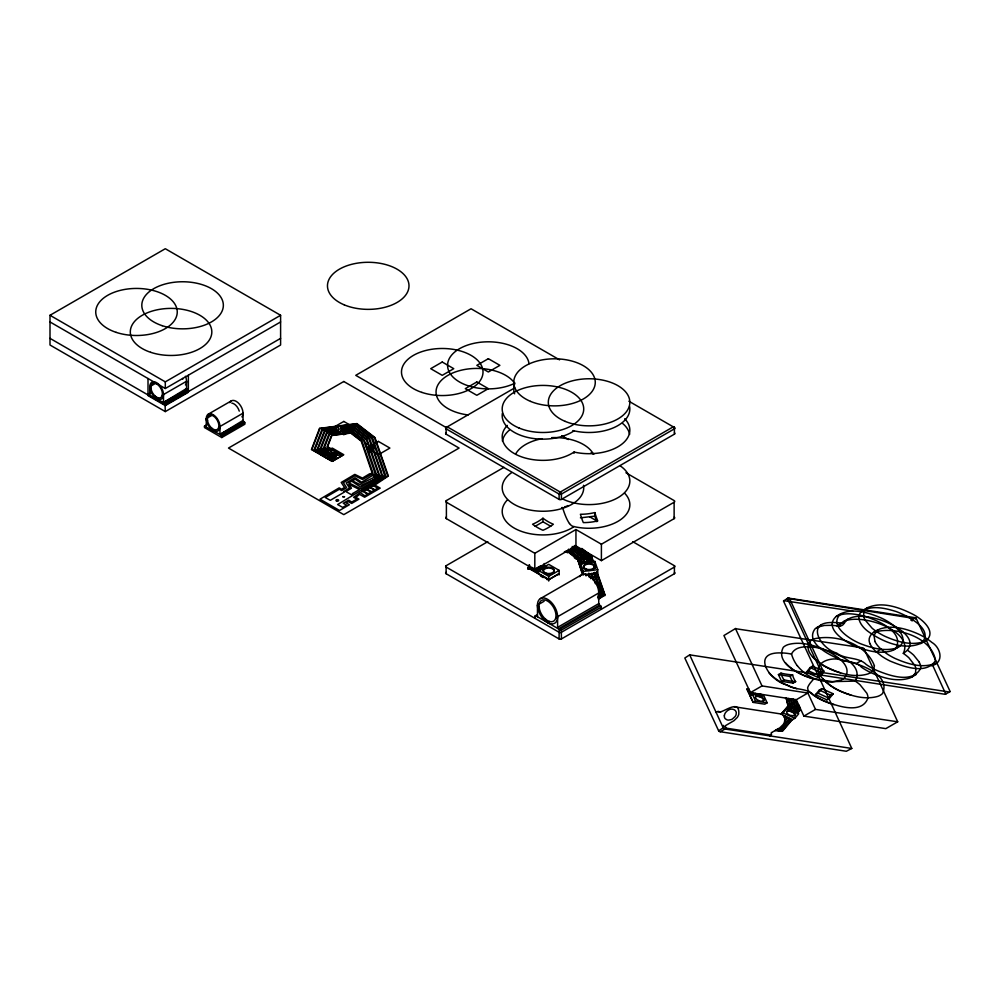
<?xml version="1.0" encoding="UTF-8"?>
<svg xmlns="http://www.w3.org/2000/svg" width="1000" height="1000" viewBox="0 0 1000 1000"><rect width="100%" height="100%" fill="white"/><g stroke="black" fill="none" stroke-linecap="round" stroke-linejoin="round"><path stroke-width="1.5" d="M204.475 426.125L221.25 435.15L221.775 437.537L204.475 427.55L204.475 426.125L207.037 424.65M534.812 618.263L535.425 615.588L559.113 629.225L559.113 638.95A1.625 0.938 0 0 0 561.413 638.95L674.412 573.713L674.412 565.725L632.712 541.65M537.463 615.837L536.625 616.237M920.662 668.337C912.125 684.488 887.712 675.062 874.65 669.488A70.263 40.562 0 0 1 866.263 664.538C858.475 656.562 845.375 659.875 836.538 652.975C820.913 648.7 805.025 622.375 831.875 622.513A30.15 17.4 0 0 1 841.488 623.175M527.925 569.212L529 565.062M529.725 565.5L528.35 569.113L529.263 565.375M528.462 567.8L529.538 564.975M544.225 564.825L543.562 566.575L544.225 563.488M844.175 623.612C854.45 601.6 933.288 634.688 903.3 653.375A65.713 37.938 0 0 1 908.938 657.837L914.875 665.5A34.15 19.712 0 0 1 915.812 668.25L915.588 672.675L912.812 676.338A13.65 7.887 0 0 1 909.737 678.05C896.475 682.312 882.1 677.8 869.938 672.2A70.263 40.562 0 0 1 861.55 667.262C855.725 660.362 845.625 663.088 838.3 658.625C828.1 654.45 804.887 642.325 815.062 628.825A13.65 7.887 0 0 1 818.037 627.05L824.362 625.45L832.025 625.312A34.15 19.712 0 0 1 836.8 625.85C844.575 627.85 846.888 618.9 836.8 625.85M813.062 666.287A58.513 33.775 0 0 0 819.325 669.237C827.5 669.438 821.575 675.238 817.913 677.375L806.45 672.262L813.037 666.275M790.788 706.912L788.612 709.112L790.788 706.912L788.863 698.575M815.5 694.65L818.012 693.2L821.838 688.612L833.238 693.812L829.412 698.4L826.888 699.85L815.5 694.65L819.325 690.062L821.95 688.675M794.8 715.713L793.763 713.138A9.188 5.3 0 0 0 791.025 711.663C788.913 710.212 784.538 711.65 787.887 714.062A9.375 5.412 0 0 0 790.075 715.312L794.562 715.875A1.863 1.075 0 0 0 795.25 715.525L795.575 714.375L794.35 712.8A9.375 5.412 0 0 0 792.163 711.538L787.675 710.975A1.863 1.075 0 0 0 786.988 711.325M792.975 711.112L795.588 708.538L793.438 699.275M793.4 711.15L795.588 708.538M806.45 672.262L810.037 667.575L812.7 666.087M817.913 677.375L821.5 672.675L824.287 671.075M792.825 710.888L794.925 708.275L792.85 699.188M795 711.888L797.275 709.1L795.163 699.55M795.75 712.375L798.175 709.463L795.925 699.663M786.087 698.138L788.462 706.15L781.3 714.2M788.462 706.15L785.675 709.488M788.263 708.95L790.05 706.737M789.062 709.325L790.725 710.088L793.012 707.913M792.075 708.462L790.738 710.088M797.262 713.062L799.837 709.975L798.637 704.775M779.663 729.812L789.675 718.375M781.137 714.137L787.962 705.938L786.3 698.425L785.462 698.05M781.375 714.225L784.975 709.887L787.337 708.538L798.725 713.737L794.9 718.325L792.55 719.688L781 714.087A4.85 2.8 0 0 0 779.825 713.8L734.137 706.737M781.513 714.275L787.337 708.538M790.438 709.788L792.6 707.513L790.575 698.838M795.375 712.2L798.175 709.463M797.6 713.213L800.2 710.088L799.388 706.413M826.888 699.85L830.713 695.263L833.238 693.812M784.538 717.45L785.4 716.425M784.675 717.862L785.75 716.575M780.5 729.938L790.05 718.55M790.4 718.7L780.925 730L777.075 729.425M782.013 731.225L791.988 719.425M792.288 719.562L782.475 731.263L774.987 730.625M784.5 717.337L785.312 716.375M784.775 720.812L787.638 717.438M784.587 721.587L787.987 717.6M787.412 598.438L783.5 601.05L817.375 673.988A2.587 1.5 0 0 0 818.55 674.7L945 694.287L949.525 692.025L822.438 672.562A2.587 1.5 0 0 1 821.213 671.875L787.412 598.438A1.625 0.938 0 0 1 788.525 598.162M855.275 681.112C865.638 661.9 828.925 650.15 815.775 647.438C807.688 646.488 795.713 645.35 791.462 654.062C790.575 653.888 789.675 653.725 788.775 653.587A31.55 18.212 0 0 0 780.85 652.913C750.238 651.963 769.638 681.225 787.013 684.963C795.125 690.612 806.737 687.537 813.538 694.987A70.263 40.562 0 0 0 821.925 699.925C834.237 705.113 861.9 715.788 868 697.812A31.55 18.212 0 0 0 866.838 693.238L860.075 684.8A66.45 38.363 0 0 0 855.275 681.112L832.013 681.625L814.325 678.662M903.3 653.375C914.488 630.675 861.1 612.825 843.875 621.462M755.662 696.475L755.337 697.675L756.762 699.388A9.475 5.475 0 0 0 758.363 700.312C760.6 702.375 766.975 700.713 762.775 697.763A9.475 5.475 0 0 0 761.175 696.838L757.837 695.987L755.662 696.475A3.225 1.863 0 0 1 757.987 696.438L760.588 697.188A9.475 5.475 0 0 1 762.188 698.1L763.538 699.587M808.75 670.938L818.075 675.138A2.587 1.5 0 0 0 816.888 674.375L689.688 654.862L723.4 728.238A2.587 1.5 0 0 0 724.587 728.95L851.787 748.462L818.112 675.163L820.387 675.95M897.7 721.8L863.913 648.525A3.337 1.925 0 0 0 862.613 647.812L735.537 628.7L762.013 685.925L807.887 693.025L815.5 709.412L897.7 721.8L885.812 728.637L803.888 716.112L796.287 699.725L750.4 692.625L723.925 635.525L735.75 628.4M945.825 694.163L932.575 665.037M915.962 618.75L787.562 598.375M598.362 599.138L604.812 594.35L597.15 572.275M878.312 629.788C872.4 631.65 866.538 637.85 870.275 644.175M920.925 643.538C935.925 629.75 906.475 615.212 895.925 611.462C885.625 608.3 873.525 605.325 863.275 610.25A13.825 7.975 0 0 0 861.225 611.763C855.088 618 862.237 627.013 867.5 631C883.312 642.625 907.362 652.6 925.638 640.825M624.712 418.738A40.763 23.537 0 0 1 619.7 445.7A40.763 23.537 0 0 1 574.05 452.038L571.775 453.462A40.763 23.537 0 0 1 518.413 455.613A40.763 23.537 0 0 1 507.312 425.4M624.725 493.312A40.763 23.537 0 0 1 619.712 520.275A40.763 23.537 0 0 1 574.062 526.613L571.788 528.038A40.763 23.537 0 0 1 518.425 530.188A40.763 23.537 0 0 1 507.325 499.975M836.287 616.4C822.275 628.562 847.638 643.787 858 647.25C868.413 651.125 880.138 654.038 891.175 650.913A13.75 7.938 0 0 0 896.038 648.125C904.25 631.487 878.062 620.788 865.675 616.562C856.275 614.087 845.438 611.875 836.287 616.4C849.875 606.487 868.275 612.375 882.05 618.375A70.325 40.6 0 0 1 890.45 623.225C897 627.612 907.613 637.163 900.738 645.413A13.75 7.938 0 0 1 895.875 648.2C884.85 651.325 873.125 648.4 862.7 644.525C852.337 641.062 826.975 625.85 840.987 613.688M870.212 644.188A49.988 28.863 0 0 0 876.4 651.925L881.538 656.075A70.275 40.575 0 0 0 890.2 661.1C903.05 666.3 925.925 675.337 935.5 660.612C932.075 636.613 894.112 625.462 873.6 632.513M931.25 665.8C944.625 662.913 940.875 647.625 931.812 642.387A66.963 38.663 0 0 0 927.7 639.288A70.237 40.55 0 0 0 918.962 634.288C907.025 628.975 893.025 624.738 880.113 628.913A13.65 7.887 0 0 0 877.05 630.638L873.975 635.4L874.987 641.462M573.488 502.537L572.362 503.237M541.962 569.925L541.962 568.587L543.462 567.712L540.163 565.825L540.163 567.163M598.55 595.163L601.05 593.7L594.025 573.188M598.325 596.15L602.175 593.888L594.75 572.513M598.2 597.875L604.338 594.275L596.538 571.613M599.425 598.488L603.112 596.325M50 315.287L165.3 248.725L280.6 315.287L280.6 345.012L165.3 411.587L50 345.012L50 315.287L165.3 381.863L280.6 315.287M149.812 394.562L149.812 386.662L156.213 382.962M150.575 392.713L148.012 394.188L165.037 403.475L165.3 411.587M50 321.95L165.3 388.512L280.6 321.95M157.938 397.775L156.65 398.512L155.375 396.3M162.262 395.275L186.562 381.25L186.562 389.15L188.363 390.863L165.3 404.175M164.725 403.175L187.787 389.862M165.3 404.888L188.363 391.575L185.7 390.037M280.6 338.363L165.3 404.925L50 338.363M208.287 414.175L231.35 400.863M206.287 426.5L206.287 418.6L212.688 414.9M214.412 429.712L213.125 430.45L211.838 428.237M218.738 427.212L243.025 413.188L243.025 421.087L244.662 422.238L244.838 424.225L221.775 437.537M221.2 435.112L244.25 421.8M221.775 436.112L244.838 422.8M514.712 387.9L446.112 427.512L446.112 434.162L559.113 499.4A1.625 0.938 0 0 0 561.413 499.4L674.412 434.162L674.412 427.512A1.625 0.938 -60 0 0 673.25 426.838L560.262 492.075A1.625 0.938 -60 0 0 559.113 494.075L559.113 499.4M674.25 517.062A2.037 1.175 0 0 1 674.125 518.65L601.4 560.638L575.95 545.95L534.812 569.7L446.4 518.65L446.4 500.575L503.95 467.35M628.862 401.213L674.412 427.512A1.625 0.938 0 0 1 674.412 428.837L561.413 494.075A1.625 0.938 0 0 1 559.113 494.075L446.112 428.837A1.625 0.938 0 0 1 446.112 427.512A1.625 0.938 60 0 1 447.262 426.838L560.262 492.075A1.625 0.938 60 0 1 561.413 494.075L561.413 499.4M559.113 638.95L446.112 573.713L446.112 565.725L487.812 541.65M535.163 526.3L542.962 521.8L550.775 526.3M446.4 500.575A2.037 1.175 0 0 0 446.4 502.238L534.812 553.288L575.95 529.538L601.4 544.225L674.125 502.238A2.037 1.175 0 0 0 674.125 500.575L625.938 472.762M559.05 574.975L559.05 573.65L548.725 579.7L538.325 573.688L538.325 570.363L548.725 564.35L559.138 570.363L559.138 573.688L548.725 579.7L527.925 567.875M538.325 570.363L548.725 576.375L559.138 570.363M540.413 598.587L581.55 574.837M537.463 616.725L537.463 605.1L544.1 601.275M534.812 616.175L537.463 614.65M549.425 621.45L547.537 622.537L545.65 619.275M555.788 617.775L598.737 592.975L598.737 604.6L601.15 606.287L601.4 609.2M600.55 605.65L559.45 629.375L560.812 629.938M561.413 638.95L561.325 630.163L601.4 607.112M689.688 654.862L684.825 658.012L718.7 730.95A2.587 1.5 0 0 0 719.887 731.663L846.325 751.263L851.787 748.462M787.288 598.913L788.9 598.188M816.587 627.775L821.287 625.062M843.575 621.625L847.962 619.087M863.275 610.25C878.438 599.575 898.725 606.938 913.45 614.575C921.213 618.65 936.475 630.712 926.9 639.975A13.65 7.887 0 0 1 923.825 641.7C910.913 645.875 896.912 641.637 884.987 636.325A70.237 40.55 0 0 1 876.237 631.325A66.963 38.663 0 0 1 872.125 628.225L865 619.888A33.737 19.475 0 0 1 863.575 615.65L863.888 612.238A15.5 8.95 0 0 1 867.913 607.5M746.95 689.338L748.637 688.825M792.6 674.938A47.038 27.15 0 0 0 795.625 681.65L793.15 683.1L781.538 681.3L778.425 674.6L780.95 673.15A47.038 27.15 0 0 0 792.562 674.912M716.062 712.45L717.887 711.475L720.788 711.888M750.4 692.625L762.013 685.925M752.412 694.325L750.062 695.688L753.175 702.387L764.775 704.188L767.138 702.825L764.025 696.125L752.412 694.325L755.525 701.025L767.138 702.825M781.538 681.3L784.062 679.85A47.038 27.15 0 0 0 795.675 681.625M778.425 674.6L790.037 676.4L792.55 674.938M761.1 694.275L760.013 694.6M755.525 701.025L753.175 702.387L746.812 689.062L748.55 688.625M722.663 725.962L723.6 725.413M718.612 730.812L725.288 726.425A1.737 1 0 0 1 725.75 725.487L733.988 720.675L737.262 717.475A24.45 14.112 0 0 0 738.775 714.225C740.113 696.95 721.025 715.15 718.162 711.488M817.288 673.838L821.087 671.737M720.238 731.75L726.425 728.188L771.025 735.088L769.55 735.938M818.913 674.788L822.688 672.613M856.637 663.325L861.338 660.612M876.338 651.95L881.038 649.237L886.25 653.363A70.275 40.575 0 0 0 894.9 658.375C907.4 663.863 922.712 668.938 935.962 663.075M796.287 699.725L807.887 693.025M787.688 706.275L788.375 705.875M893.938 649.688L898.637 646.963M794.4 709.4L795.337 708.863M793.075 711.15L793.75 710.763M799.312 710.6L800.2 710.088M771.612 732.575L779.875 727.775L783.15 724.575A24.45 14.112 0 0 0 784.663 721.325L784.762 718.263L783.213 715.4M803.888 716.112L815.5 709.412M781.888 731.213L775.9 730.1M911.55 677.175L916.263 674.45M783.65 600.612L852.8 611.112M567.875 505.575L566.763 506.05M565.662 506.488L564.562 506.875M749.163 690.062L751.462 694.875M760.487 694.188L759.737 694.375L760.3 695.55M564.375 551.788L567.288 551.413L577.688 559.45L583.075 574.825M565.138 551.425L567.5 551.138L578.288 559.338L583.587 574.375M580.413 517.825L594.837 516.138L596.788 521.688M580.413 563.062L583.337 571.4L583.337 574.725L580.413 566.4L580.413 563.062L594.837 561.375L597.762 569.712L597.762 573.038L584.775 574.55M583.337 571.4L597.762 569.712M574.763 555.3L568.562 550.55L568.562 549.212L580.862 558.638L582.038 561.912L584.15 561.688L584.15 563.013L582.038 563.25L580.862 559.963L576.55 556.663M582.525 563.925L582.525 562.587L584.637 562.35L584.987 563.35M380.662 470.525L382.2 474.963L360.775 487.125L351.75 481.213L348.875 482.887L360.838 488.9L384.575 475.375L375.35 448.512L373.237 448.75L380.75 470.525M915.537 618.062L914.438 617.775L910.863 620.112A2.587 1.5 0 0 1 912.038 620.837L912.125 620.975M822.913 678.925C827 684.388 835.662 681.175 841.213 679.975A13.675 7.887 0 0 0 844.45 678.1C854.85 664.725 831.338 652.35 821.25 648.275C810.875 644.412 799.225 641.525 788.238 644.55A13.75 7.938 0 0 0 783.275 647.337C773.275 666.712 811.087 679.663 825.362 681.388A62.1 35.863 0 0 0 834.613 688.325M777.675 729.075L780.275 729.463M788.988 598.2L915.025 617.688M829.412 698.4L818.012 693.2M561.325 630.163L560.575 629.837M810.037 667.575L821.5 672.675M819.325 690.062L830.713 695.263M783.512 713.125L794.9 718.325M789.3 708.725L790.95 709.488M597.55 575.862L598.175 577.612M546.538 566.538L544.038 565.112L544.038 566.45M543.562 565.237L545.737 566.475M543.5 567.087L541.025 565.675L541.025 567.013M538.8 566.788L541.962 568.587M538.175 566.975L542.362 569.362M537.075 568.088L539.475 569.45M536.225 568.15L540.4 570.513M537.5 570.6L531.625 567.263L531.625 568.6M538.9 572.038L530.812 567.438L530.812 568.775M533.975 569.938L536.325 571.263M528.35 567.775L547.25 578.513L547.25 579.837M540.575 576.05L543.225 577.562M559.538 359.85L471.05 308.762L355.75 375.337L446.925 427.975M561.7 435.675L568.387 439.538M591.15 452.663L593.825 454.212M589.663 516.8L596.388 520.675M582.6 572.925L577.9 559.075M589.938 561.763L588.138 556.725L574.15 545.925M586.312 556.675L588.138 558.062L589.538 562.013M584.15 561.688L582.888 558.1L570.6 548.725M581.838 558.638L582.987 559.775L582.888 558.1M581.638 548.825L591.025 555.988L593.312 562.487M581.925 552.3L574.788 546.812M583.713 553.663L589.212 557.875L590.75 562.312M587.913 561.987L586.25 557.238L572.2 546.487M577.562 551.95L581.138 554.675M582.925 556.038L584.712 557.4M580.612 557L583.538 559.25L585.062 563.638L583.538 557.925L570.975 548.312M581.85 563.638L580.087 558.837L568.225 549.763L568.225 551.1M574.312 557.675L576.1 559.038M570.975 549.65L573.45 551.55M581.788 548.425L591.413 555.862L593.775 562.6M584.2 551.613L586.6 553.475M589 555.337L591.413 557.2L591.413 555.862M591.15 562.05L589.212 556.55L574.788 545.475M572.2 547.812L575.775 550.588M572.875 547.737L585.475 557.388L587.175 562.075M584.075 557.625L585.65 559.263L585.65 557.938M580.138 560.288L579.487 558.337M825.362 681.388L830.562 685.525A70.275 40.575 0 0 0 839.225 690.537C851.05 695.95 864.775 700.013 877.688 696.413A13.75 7.938 0 0 0 882.513 693.55C891.825 672.775 854.375 662.188 839.987 659.663C830.525 656.762 812.6 662.887 820 674.95A52.138 30.1 0 0 0 825.4 681.375M726.375 728.112L725.85 727.325A7.575 4.375 0 0 0 725.625 727.05M537.463 605.1L539.25 608.2M206.287 418.6L207.5 420.712M149.812 386.662L151.025 388.775M919.225 662.05L913.637 655.113A65.713 37.938 0 0 0 908 650.662M760.163 694.513L760.688 695.612M757.75 693.763L758.475 695.263M757.125 693.662L757.837 695.163M755.438 693.4L756.162 694.912M754.912 693.325L755.625 694.825M753.225 693.062L753.938 694.562M752.688 692.975L753.413 694.488M751.012 692.712L751.912 694.613M747.188 689.2L750.238 695.588M916.175 618.362L949.95 691.125M789.513 598.562L823.275 671.325M790.037 676.4L793.15 683.1M587.688 561.263L587.688 562.6L586.25 557.238M586.275 561.013L586.775 562.325M580.638 561.663L581.125 562.975M582.525 562.587L582.875 563.587M594.712 565.288L595.662 567.987M594.237 565.112L595.188 567.975M593.775 565.138L594.7 567.762M599.7 591.188L601.05 595.025L601.05 593.7M582.1 573.362L577.688 559.45M596.638 572.137L604.812 595.688L604.812 594.35M594.263 572.425L601.688 593.8M588.825 573.112L590.775 578.7M601.688 587.913L604.338 595.612L604.338 594.275M591.337 558.25L592.062 560.337M600.513 584.487L601.1 586.2M593.438 572.8L594.025 574.513M594.612 576.225L595.788 579.663M596.375 581.388L596.95 583.1M597.537 584.825L598.125 586.538M591.875 573.387L595.388 583.7M591.875 574.725L593.625 579.875M591.4 573.462L593.737 580.337M591.4 574.8L591.987 576.512M592.562 578.237L593.15 579.95M588.513 573.85L589.675 577.288M588.513 575.188L589.1 576.9M585.487 574.175L586.075 575.887M599.925 582.762L600.15 583.488L600.15 582.15M594.862 512.688L595.325 514.237A49.763 8.062 83.3 0 0 597.762 520.913L595.325 521.438A49.763 39.825 -19.3 0 1 583.337 522.6L582.837 521.438A49.763 8.062 83.3 0 1 580.413 514.263L582.837 514.237A49.763 39.825 -19.3 0 0 594.837 512.575L594.837 516.138M788.2 698.475L790.1 706.675M791.15 698.925L793.175 707.712L792.188 707.987M797.075 709.325L797.225 710.013M674.125 502.238L674.125 518.65M602.175 593.888L602.175 595.225M601.4 544.225L601.4 560.638M598.675 593.288L598.675 594.612M597.55 574.538L597.587 575.887M594.837 561.375L594.837 563.6M591.025 555.988L591.025 557.325M589.212 556.55L589.212 557.875M588.362 557.45L588.362 558.787M588.138 556.725L588.138 558.062M586.475 557.812L586.475 559.138M585.475 557.388L585.475 558.725M584.837 561.575L584.837 562.913M584.637 562.35L584.637 563.688M583.538 557.925L583.538 559.25M583.562 560.013L583.562 561.35M582.038 561.912L582.038 563.25M580.938 551.25L580.938 552.587M580.862 558.638L580.962 560.163M580.087 558.837L580.087 560.163M579.325 549.888L579.325 551.225M578.288 559.338L578.288 560.675M575.95 529.538L575.95 545.95M574.05 452.038L574.05 453.288M567.5 551.138L567.5 552.475M567.288 551.413L567.288 552.75M557.6 616.725L557.6 628.35M548.725 576.375L548.725 581.038M543.462 567.712L543.462 569.038M542.962 518.237A49.862 28.788 -60 0 1 532.562 524.25A49.862 28.788 60 0 0 542.962 530.262A49.862 28.788 -60 0 0 553.375 524.25A49.862 28.788 60 0 1 542.962 518.237L542.962 521.8M534.812 553.288L534.812 569.7M219.963 426.5L219.963 434.4M188.363 375.2L188.363 392.287L165.3 405.6L148.012 395.613L148.012 378.537M165.3 381.863L165.3 388.512M163.5 394.562L163.5 402.475M514.612 393.825A40.763 23.537 0 0 1 514.612 384.175M574.25 430.688A40.763 23.537 0 0 1 527.1 437.3A40.763 23.537 0 0 1 502.4 413.188M629.625 406.525A40.763 23.537 0 0 1 572.875 430.55M674.412 432.837A1.625 0.938 0 0 1 674.412 434.162M446.112 434.162A1.625 0.938 0 0 1 446.112 432.837M673.25 426.838A1.625 0.938 60 0 1 674.412 428.837M446.112 428.837A1.625 0.938 -60 0 1 447.262 426.838M622.663 423.488A40.763 23.537 0 0 1 629.625 434.387M502.4 441.05A40.763 23.537 0 0 1 509.363 430.138M674.412 565.725A1.625 0.938 0 0 1 674.412 567.05L561.413 632.288A1.625 0.938 0 0 1 559.113 632.288L446.112 567.05A1.625 0.938 0 0 1 446.112 565.725M674.412 572.375A1.625 0.938 0 0 1 674.412 573.713M446.112 573.713A1.625 0.938 0 0 1 446.112 572.375M468.137 414.963A40.763 23.537 0 0 1 445.062 377.2A40.763 23.537 0 0 1 513.888 382.188M515.037 383.125A40.763 23.537 0 0 1 452.562 376.625A40.763 23.537 0 0 1 476.85 342.762A40.763 23.537 0 0 1 529 363.663M229.825 402.663A9.675 5.587 60 0 1 239.338 404.038A9.675 5.587 60 0 1 241.912 416.875M231.775 403.062A8.15 4.713 60 0 1 239.262 411.125M185.438 376.287A9.675 5.587 60 0 1 185.438 384.938M182.55 378.438A8.15 4.713 60 0 1 182.787 379.188M579.725 576.663A14.238 8.225 60 0 1 593.3 579.513A14.238 8.225 60 0 1 597.612 597.675M561.575 507.638A51.612 40.875 23.5 0 0 562.575 507.55A51.612 10.225 81.8 0 0 569.487 523.513M574.038 526.512A68.8 13.625 81.8 0 1 569.487 523.562M446.4 518.65A2.037 1.175 0 0 1 446.4 516.987M797.225 665.662A85.75 49.513 0 0 1 791.538 654.05M808.612 691.05A3.713 2.138 0 0 1 808.138 690.675L807.625 687.9A24.45 14.112 0 0 1 808.512 685.738A51.238 29.588 0 0 1 810.375 682.913L814.025 678.562A56.688 32.725 0 0 1 807.688 675.05A62.312 35.975 0 0 1 797.337 665.638M784.013 679.862A47.038 27.15 0 0 1 780.987 673.138M771.637 732.588A1.737 1 0 0 0 771.2 733.512L771.462 734.137A1.737 1 0 0 1 771.012 735.075M763.475 699.6A3.225 1.863 0 0 1 763.425 701M914.362 617.888A2.462 1.412 0 0 1 915.825 618.737M839.538 626.337A15.512 8.963 0 0 1 843.5 621.587M919.125 662.062A30.688 17.725 0 0 1 920.75 668.337M813.512 679.025A63.587 36.712 0 0 1 785.487 662.837M840.5 672.875A63.587 36.712 0 0 1 812.475 656.7M850.9 695.062A63.7 36.775 0 0 1 834.575 688.337M796.775 688.688A63.587 36.712 0 0 1 768.737 672.513M833.975 704.663A63.625 36.737 0 0 1 817.837 698A62.213 35.913 0 0 1 808.288 690.812M949.963 691.562A1.625 0.938 0 0 1 949.65 691.95M915.45 617.8A1.625 0.938 0 0 1 916.15 618.3M881.112 649.2A49.988 28.863 0 0 1 874.912 641.475M620.388 465.975A40.763 23.537 0 0 1 617.913 497.7A40.763 23.537 0 0 1 562.962 499.125M515.675 453.963A40.763 23.537 0 0 1 542.15 438.675M551.712 437.625A40.763 23.537 0 0 1 593.362 453.963M583.513 485.288A40.763 23.537 0 0 1 531.075 510.225A40.763 23.537 0 0 1 511.662 472.638M874.412 665.775L873.763 669.038L871.625 671.812A13.675 7.9 0 0 1 868.037 673.9C853.35 678.4 837.5 672.862 824.488 665.95C816.787 661.562 802.25 650.788 810.462 641.012A13.688 7.9 0 0 1 813.85 638.925C835.75 633.65 866.162 643.713 874.412 665.775M724.35 715.713L724.375 716.787A9.262 5.35 0 0 0 725.275 718.763L727.05 719.862A3.287 1.9 0 0 0 728.6 720.1L731.062 719.65A7.675 4.438 0 0 0 732.387 719.038L735.125 716.538A16.738 9.663 0 0 0 736.162 714.3C737.562 709.712 731.4 707.625 728.263 710.163A10.738 6.2 0 0 0 727.062 710.987L725.825 712.25A16.525 9.537 0 0 0 724.4 715.325L724.35 715.713M342.775 496.688L344.5 496.725L342.775 496.688M340.637 431.125L340.062 432.962L329.625 434.312L324.538 447.35L331.775 451.45L327.688 449.825L326.188 450.712L330.412 453.113L333.425 452.4L338.862 455.487L340.487 454.538L327.088 446.912L331.587 435.275L351.025 432.812L361.812 441.012L373.013 473.35L362.562 479.487L354.913 475.788L343.35 482.663L346.613 487.688L341.737 490.6L339.338 489.25L325.288 497.488L330.3 500.337L344.387 492.062L343.562 491.587L349.513 488L346.25 482.975L354.988 477.75L361.613 482.212L375.225 473.762L366.675 448.975L367.575 449.1L368.475 451.637L370.588 451.4L369.375 448.038L366.175 447.65L363.612 440.513L351.737 431.438L342.212 432.663L346.912 431.562L346.463 430.363L340.637 431.125M317.062 443.85L315.15 448.938L325.125 454.6L326.613 453.725L317.525 448.55L324.275 431.125L336.775 429.513L336.325 428.325L322.45 430.087L317.062 443.85M321.912 444.475L320.575 448.013L328.587 452.562L327.088 453.45L318.212 448.4L324.8 431.413L336.863 429.913L337.312 431.112L326.575 432.475L321.912 444.475M338.888 429.087L338.013 431.4L333.738 431.95L334.188 433.137L339.8 432.425L341.087 429.1L340.412 427.275L355.938 425.312L372.738 438.225L375.662 446.712L369.012 446.5L368.162 444.025L366.05 444.263L367.175 447.475L376.112 447.912L385.7 475.562L337.612 504.538L342.75 507.4L346.562 505.163L343.25 503.288L348.6 500.2L351.825 502.025L356.788 499.113L353.612 497.3L360.288 492.638L364.862 495.838L367.738 494.15L363.3 491.625L361.525 491.613L387.863 475.95L374.55 437.663L356.6 423.913L319.913 428.6L311.875 449.45L330.763 460.188L332.262 459.312L326.825 456.213L332.587 454.25L335.675 456L337.175 455.125L333.125 452.825L325.3 455.35L314.337 449.125L321.838 429.688L338.3 427.512L338.888 429.087M319.525 428.375L311.45 449.55L332.25 461.375L343.787 454.725L332.25 448.062L320.725 454.725L332.25 461.375L342.575 455.325L327.562 446.788L331.887 435.5L350.812 433.088L361.213 441.125L372.287 473.338L369.525 473.85L362.463 478.088L354.8 474.387L341.225 482.45L344.5 487.475L341.587 489.237L339.188 487.875L320 499.188L339.55 510.487L349.363 504.725L346.087 502.875L348.363 501.6L351.625 503.45L359 499.125L355.812 497.325L359.575 494.363L364.625 497.225L380.225 488.125L374.862 485.087L388.338 476.025L374.938 437.537L356.9 423.587L319.525 428.375M327.15 432.8L321.262 447.863L325.487 450.262L326.987 449.387L323.688 447.5L329.012 433.862L333.288 433.325L332.75 432.075L327.15 432.8M352.65 493.55L351.675 494.875L345.887 491.587L351.463 488.212L348.85 484.212L359.462 489.5L352.65 493.55M375.05 476.887L361.45 483.512L355.262 479.2L352.388 480.875L361.475 485.25L372.512 480.288L381.675 474.812L372.713 448.8L370.6 449.025L379.212 474.45L375.05 476.887M330.487 455.825L328.988 456.7L333 458.975L334.5 458.1L330.487 455.825M332.463 454.675L330.962 455.55L334.963 457.825L336.463 456.95L332.463 454.675M376.262 473.963L373.137 475.8L374.663 476.662L378.562 474.375L370.863 452.1L368.75 452.325L376.262 473.963M366.55 489.613L363.675 491.3L368.125 493.825L370.988 492.137L366.55 489.613M369.975 487.55L367.1 489.237L371.55 491.763L374.412 490.075L369.975 487.55M373.363 485.625L370.487 487.3L374.925 489.825L377.8 488.137L373.363 485.625M186.562 388.488L163.663 402.375L187.138 389.487L186.562 388.488M243.025 420.425L220.138 434.312L243.6 421.425L243.025 420.487M343.787 381.5L228.487 448.062L343.787 514.637L459.087 448.062L343.787 381.5M442.225 362.025L430.7 368.675L442.225 375.337L453.762 368.675L442.225 362.025M343.787 421.438L332.25 428.088L343.787 434.75L355.312 428.088L343.787 421.438M488.35 358.688L476.825 365.35L488.35 372L499.888 365.35L488.35 358.688M476.825 381.987L465.288 388.65L476.825 395.3L488.35 388.65L476.825 381.987M378.375 441.413L366.85 448.062L378.375 454.725L389.9 448.062L378.375 441.413M598.737 603.625L557.6 627.375L557.85 628.212L558.45 628.85L599.587 605.1L598.737 603.625M347.013 426.925L341.413 427.65L341.863 428.85L354.538 427.238L369.775 438.913L372.113 445.788L374.225 445.55L371.662 438.4L355.425 425.863L347.013 426.925M347.512 428.488L341.912 429.212L342.362 430.412L353.263 429.038L367.062 439.6L369.35 446.1L371.463 445.863L369 439.062L354.15 427.663L347.512 428.488M352.975 429.513L347.362 430.238L347.812 431.438L352.075 430.887L364.387 440.312L365.562 443.6L367.675 443.363L366.413 439.775L352.975 429.513M530.588 401.4A40.763 23.537 0 0 0 595.05 384.775A40.763 23.537 0 0 0 537.875 360.85A40.763 23.537 0 0 0 530.588 401.4M519.038 428.013A40.763 23.537 0 0 0 583.5 411.388A40.763 23.537 0 0 0 526.325 387.463A40.763 23.537 0 0 0 519.038 428.013M565.15 421.362A40.763 23.537 0 0 0 629.625 404.725A40.763 23.537 0 0 0 572.45 380.812A40.763 23.537 0 0 0 565.15 421.362M545.975 573.125A5.525 3.188 0 0 0 554.25 570.363A5.525 3.188 0 0 0 545.975 567.6A5.525 3.188 0 0 0 545.975 573.125M545.975 573.95A5.525 3.188 0 0 0 554.25 571.2A5.525 3.188 0 0 0 545.975 568.438A5.525 3.188 0 0 0 545.975 573.95M336.562 501.012A1.338 0.775 0 0 0 338.675 500.438A1.338 0.775 0 0 0 336.763 499.675A1.338 0.775 0 0 0 336.562 501.012M344.312 304.887A40.763 23.537 0 0 0 408.775 288.263A40.763 23.537 0 0 0 351.6 264.337A40.763 23.537 0 0 0 344.312 304.887M421.863 392.4A40.763 23.537 0 0 0 483.013 372.013A40.763 23.537 0 0 0 421.863 351.637A40.763 23.537 0 0 0 421.863 392.4M206.363 419.9A9.675 5.587 60 0 0 217.438 431.175A9.675 5.587 60 0 0 215.562 416.587A9.675 5.587 60 0 0 206.363 419.9M207.463 420.462A8.15 4.713 60 0 0 216.887 429.688A8.15 4.713 60 0 0 215 417.275A8.15 4.713 60 0 0 207.463 420.462M150.675 352.312A40.763 23.537 0 0 0 211.825 331.925A40.763 23.537 0 0 0 150.675 311.55A40.763 23.537 0 0 0 150.675 352.312M116.112 332.35A40.763 23.537 0 0 0 177.25 311.975A40.763 23.537 0 0 0 116.112 291.588A40.763 23.537 0 0 0 116.112 332.35M162.2 325.688A40.763 23.537 0 0 0 223.35 305.3A40.763 23.537 0 0 0 162.2 284.913A40.763 23.537 0 0 0 162.2 325.688M149.9 387.962A9.675 5.587 60 0 0 160.963 399.237A9.675 5.587 60 0 0 159.1 384.65A9.675 5.587 60 0 0 149.9 387.962M150.988 388.525A8.15 4.713 60 0 0 160.425 397.75A8.15 4.713 60 0 0 158.537 385.337A8.15 4.713 60 0 0 150.988 388.525M537.587 607.013A14.238 8.225 60 0 0 553.888 623.612A14.238 8.225 60 0 0 551.138 602.137A14.238 8.225 60 0 0 537.587 607.013M539.2 607.85A12 6.925 60 0 0 553.075 621.413A12 6.925 60 0 0 550.3 603.15A12 6.925 60 0 0 539.2 607.85M585.962 569.012A5.525 3.188 0 0 0 594.587 566.638A5.525 3.188 0 0 0 586.712 563.513A5.525 3.188 0 0 0 585.962 569.012M585.962 569.85A5.525 3.188 0 0 0 594.587 567.475A5.525 3.188 0 0 0 586.712 564.338A5.525 3.188 0 0 0 585.962 569.85"/></g></svg>
